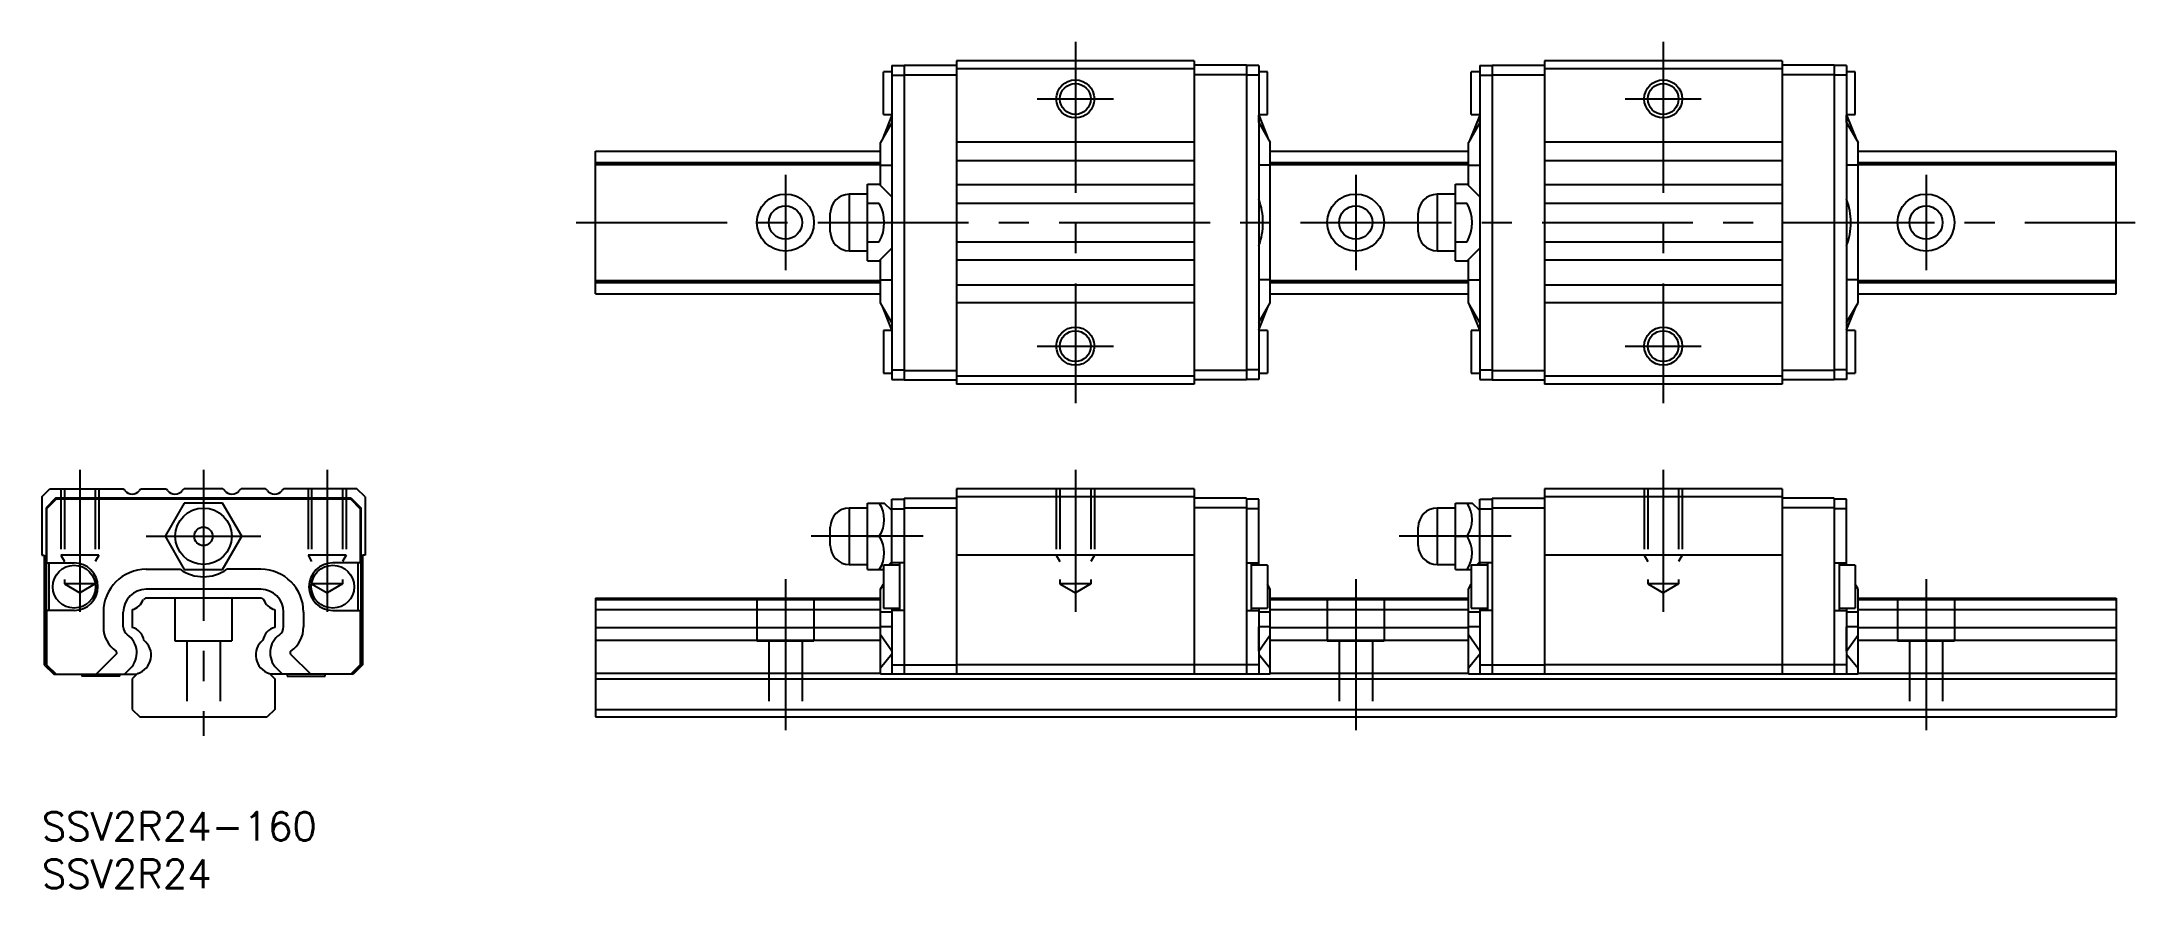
# Model space of a CAD drawing. Extents: x 0 to 220, y -8 to 81.
import ezdxf

# ---------------------------------------------------------------- set-up
doc = ezdxf.new("R2010")
doc.units = 0
doc.header["$LTSCALE"] = 0.5
doc.linetypes.add('CENTER', pattern=[50.8, 31.75, -6.35, 6.35, -6.35])
doc.linetypes.add('DASHED', pattern=[19.05, 12.7, -6.35])
for name, color, linetype in [('MSM_CENTER', 1, 'CENTER'), ('MSM_CONTINUOUS', 7, 'CONTINUOUS'), ('MSM_DASHED', 4, 'DASHED'), ('MSM_NARROW', 5, 'CONTINUOUS'), ('MSM_PART_NUMBER', 7, 'CONTINUOUS')]:
    doc.layers.add(name, color=color, linetype=linetype)
doc.styles.get("Standard").update_dxf_attribs({"font": 'txt.shx', "height": 3, "bigfont": 'bigfont.shx'})

# ---------------------------------------------------------------- blocks, each defined once
blk = doc.blocks.new('*U10')
at = {"layer": 'MSM_PART_NUMBER'}
blk.add_text('SSV2R24-160', height=3, dxfattribs=at).set_placement((0, -3))
blk = doc.blocks.new('*U11')
at = {"layer": 'MSM_PART_NUMBER'}
blk.add_text('SSV2R24', height=3, dxfattribs=at).set_placement((0, -8))

msp = doc.modelspace()

# ---------------------------------------------------------------- linework, layer by layer
at = {"layer": 'MSM_CENTER'}
for p, q in [((108.73, 81), (108.73, 43)), ((170.58, 81), (170.58, 43)), ((104.73, 75), (112.73, 75)), ((166.58, 75), (174.58, 75)), ((78.23, 67), (78.23, 57)), ((138.23, 67), (138.23, 57)), ((198.23, 67), (198.23, 57)), ((56.23, 62), (220.23, 62)), ((104.73, 49), (112.73, 49)), ((166.58, 49), (174.58, 49)), ((4, 36), (4, 21.06)), ((17, 36), (17, 8)), ((30, 36), (30, 21.06)), ((108.73, 36), (108.73, 21.06)), ((170.58, 36), (170.58, 21.06)), ((10.96, 29), (23.04, 29)), ((92.73, 29), (80.95, 29)), ((154.58, 29), (142.8, 29)), ((78.23, 24.5), (78.23, 8)), ((138.23, 24.5), (138.23, 8)), ((198.23, 24.5), (198.23, 8))]:
    msp.add_line(p, q, dxfattribs=at)
at = {"layer": 'MSM_CONTINUOUS'}
for p, q in [((89.43, 77.85), (88.53, 77.85)), ((88.53, 73.35), (88.53, 77.85)), ((89.43, 78.5), (89.43, 45.5)), ((89.43, 78.5), (90.73, 78.5)), ((89.43, 77.5), (90.73, 77.5)), ((90.73, 78.55), (90.73, 45.45)), ((90.73, 78.55), (96.23, 78.55)), ((90.73, 77.55), (96.23, 77.55)), ((96.23, 79), (96.23, 45)), ((121.23, 79), (96.23, 79)), ((121.23, 78.15), (96.23, 78.15)), ((121.23, 79), (121.23, 45)), ((126.73, 78.55), (121.23, 78.55)), ((126.73, 77.55), (121.23, 77.55)), ((126.73, 78.55), (126.73, 45.45)), ((128.03, 78.5), (126.73, 78.5)), ((128.03, 77.5), (126.73, 77.5)), ((128.03, 78.5), (128.03, 45.5)), ((128.93, 77.85), (128.03, 77.85)), ((128.93, 73.35), (128.93, 77.85)), ((150.38, 73.35), (150.38, 77.85)), ((151.28, 77.85), (150.38, 77.85)), ((151.28, 78.5), (152.58, 78.5)), ((151.28, 78.5), (151.28, 45.5)), ((151.28, 77.5), (152.58, 77.5)), ((152.58, 78.55), (158.08, 78.55)), ((152.58, 78.55), (152.58, 45.45)), ((152.58, 77.55), (158.08, 77.55)), ((183.08, 79), (158.08, 79)), ((158.08, 79), (158.08, 45)), ((183.08, 78.15), (158.08, 78.15)), ((183.08, 79), (183.08, 45)), ((188.58, 78.55), (183.08, 78.55)), ((188.58, 77.55), (183.08, 77.55)), ((188.58, 78.55), (188.58, 45.45)), ((189.88, 78.5), (188.58, 78.5)), ((189.88, 77.5), (188.58, 77.5)), ((189.88, 78.5), (189.88, 45.5)), ((190.78, 77.85), (189.88, 77.85)), ((190.78, 73.35), (190.78, 77.85)), ((89.43, 73.29), (88.39, 70.71)), ((88.53, 73.35), (89.43, 73.35)), ((89.43, 73.29), (89.43, 73.29)), ((128.03, 73.35), (128.93, 73.35)), ((128.03, 73.29), (129.07, 70.71)), ((128.03, 72.53), (128.03, 73.29)), ((128.03, 73.29), (128.03, 73.29)), ((151.28, 73.29), (150.24, 70.71)), ((150.38, 73.35), (151.28, 73.35)), ((151.28, 73.29), (151.28, 73.29)), ((151.28, 72.53), (151.28, 73.29)), ((189.88, 73.35), (190.78, 73.35)), ((189.88, 73.29), (189.88, 73.29)), ((189.88, 72.53), (189.88, 73.29)), ((189.88, 73.29), (190.92, 70.71)), ((89.43, 72.53), (88.23, 70.43)), ((89.43, 72.53), (89.43, 72.53)), ((128.03, 72.53), (129.23, 70.43)), ((128.03, 72.53), (128.03, 72.53)), ((151.28, 72.53), (150.08, 70.43)), ((151.28, 72.53), (151.28, 72.53)), ((189.88, 72.53), (189.88, 72.53)), ((189.88, 72.53), (191.08, 70.43)), ((58.23, 69.5), (88.23, 69.5)), ((58.23, 54.5), (58.23, 69.5)), ((58.23, 68.32), (88.23, 68.32)), ((88.23, 65.9), (88.23, 70.43)), ((121.23, 70.46), (96.23, 70.46)), ((96.23, 68.54), (121.23, 68.54)), ((129.23, 53.57), (129.23, 70.43)), ((129.23, 69.5), (150.08, 69.5)), ((129.23, 68.32), (150.08, 68.32)), ((150.08, 65.9), (150.08, 70.43)), ((183.08, 70.46), (158.08, 70.46)), ((158.08, 68.54), (183.08, 68.54)), ((191.08, 53.57), (191.08, 70.43)), ((191.08, 69.5), (218.23, 69.5)), ((191.08, 68.32), (218.23, 68.32)), ((218.23, 54.5), (218.23, 69.5)), ((58.23, 68.1), (88.23, 68.1)), ((88.23, 68.03), (89.43, 68.03)), ((129.23, 68.03), (128.03, 68.03)), ((129.23, 68.1), (150.08, 68.1)), ((150.08, 68.03), (151.28, 68.03)), ((191.08, 68.03), (189.88, 68.03)), ((191.08, 68.1), (218.23, 68.1)), ((84.95, 64.97), (84.95, 59.03)), ((86.88, 64.97), (84.95, 64.97)), ((86.88, 57.96), (86.88, 66.04)), ((86.88, 66.04), (88.09, 66.04)), ((86.88, 64.02), (88.09, 64.02)), ((89.43, 64.7), (88.09, 66.04)), ((121.23, 65.96), (96.23, 65.96)), ((96.23, 64.04), (121.23, 64.04)), ((128.03, 64.45), (128.03, 64.45)), ((148.73, 64.97), (146.8, 64.97)), ((146.8, 64.97), (146.8, 59.03)), ((148.73, 66.04), (149.94, 66.04)), ((148.73, 57.96), (148.73, 66.04)), ((148.73, 64.02), (149.94, 64.02)), ((151.28, 64.7), (149.94, 66.04)), ((183.08, 65.96), (158.08, 65.96)), ((158.08, 64.04), (183.08, 64.04)), ((189.88, 64.45), (189.88, 64.45)), ((82.95, 61.03), (82.95, 62.97)), ((144.8, 61.03), (144.8, 62.97)), ((86.88, 59.98), (88.09, 59.98)), ((96.23, 59.96), (121.23, 59.96)), ((128.03, 59.55), (128.03, 59.55)), ((148.73, 59.98), (149.94, 59.98)), ((158.08, 59.96), (183.08, 59.96)), ((189.88, 59.55), (189.88, 59.55)), ((84.95, 59.03), (86.88, 59.03)), ((86.88, 57.96), (88.09, 57.96)), ((88.09, 57.96), (89.43, 59.3)), ((88.23, 53.57), (88.23, 58.1)), ((121.23, 58.04), (96.23, 58.04)), ((146.8, 59.03), (148.73, 59.03)), ((148.73, 57.96), (149.94, 57.96)), ((149.94, 57.96), (151.28, 59.3)), ((150.08, 53.57), (150.08, 58.1)), ((183.08, 58.04), (158.08, 58.04)), ((58.23, 55.9), (88.23, 55.9)), ((58.23, 55.68), (88.23, 55.68)), ((88.23, 55.97), (89.43, 55.97)), ((96.23, 55.46), (121.23, 55.46)), ((129.23, 55.97), (128.03, 55.97)), ((129.23, 55.9), (150.08, 55.9)), ((129.23, 55.68), (150.08, 55.68)), ((150.08, 55.97), (151.28, 55.97)), ((158.08, 55.46), (183.08, 55.46)), ((191.08, 55.97), (189.88, 55.97)), ((191.08, 55.9), (218.23, 55.9)), ((191.08, 55.68), (218.23, 55.68)), ((58.23, 54.5), (88.23, 54.5)), ((89.43, 51.47), (88.23, 53.57)), ((89.43, 50.71), (88.39, 53.29)), ((121.23, 53.54), (96.23, 53.54)), ((128.03, 51.47), (129.23, 53.57)), ((128.03, 50.71), (129.07, 53.29)), ((129.23, 54.5), (150.08, 54.5)), ((151.28, 51.47), (150.08, 53.57)), ((151.28, 50.71), (150.24, 53.29)), ((183.08, 53.54), (158.08, 53.54)), ((189.88, 51.47), (191.08, 53.57)), ((189.88, 50.71), (190.92, 53.29)), ((191.08, 54.5), (218.23, 54.5)), ((89.43, 51.47), (89.43, 51.47)), ((89.43, 50.71), (89.43, 50.71)), ((128.03, 51.47), (128.03, 50.71)), ((128.03, 51.47), (128.03, 51.47)), ((128.03, 50.71), (128.03, 50.71)), ((151.28, 51.47), (151.28, 51.47)), ((151.28, 51.47), (151.28, 50.71)), ((151.28, 50.71), (151.28, 50.71)), ((189.88, 51.47), (189.88, 51.47)), ((189.88, 51.47), (189.88, 50.71)), ((189.88, 50.71), (189.88, 50.71)), ((88.53, 50.65), (88.53, 46.15)), ((89.43, 50.65), (88.53, 50.65)), ((128.93, 50.65), (128.03, 50.65)), ((128.93, 50.65), (128.93, 46.15)), ((151.28, 50.65), (150.38, 50.65)), ((150.38, 50.65), (150.38, 46.15)), ((190.78, 50.65), (189.88, 50.65)), ((190.78, 50.65), (190.78, 46.15)), ((89.43, 46.5), (90.73, 46.5)), ((90.73, 46.45), (96.23, 46.45)), ((126.73, 46.45), (121.23, 46.45)), ((128.03, 46.5), (126.73, 46.5)), ((151.28, 46.5), (152.58, 46.5)), ((152.58, 46.45), (158.08, 46.45)), ((188.58, 46.45), (183.08, 46.45)), ((189.88, 46.5), (188.58, 46.5)), ((88.53, 46.15), (89.43, 46.15)), ((89.43, 45.5), (90.73, 45.5)), ((90.73, 45.45), (96.23, 45.45)), ((121.23, 45.85), (96.23, 45.85)), ((121.23, 45), (96.23, 45)), ((126.73, 45.45), (121.23, 45.45)), ((128.03, 45.5), (126.73, 45.5)), ((128.03, 46.15), (128.93, 46.15)), ((150.38, 46.15), (151.28, 46.15)), ((151.28, 45.5), (152.58, 45.5)), ((152.58, 45.45), (158.08, 45.45)), ((183.08, 45.85), (158.08, 45.85)), ((183.08, 45), (158.08, 45)), ((188.58, 45.45), (183.08, 45.45)), ((189.88, 45.5), (188.58, 45.5)), ((189.88, 46.15), (190.78, 46.15)), ((0, 33.15), (0.85, 34)), ((0, 33.15), (0, 27)), ((0.85, 34), (8.54, 34)), ((10.46, 34), (13.04, 34)), ((19.04, 34), (14.96, 34)), ((23.54, 34), (20.96, 34)), ((33.15, 34), (25.46, 34)), ((34, 33.15), (33.15, 34)), ((34, 33.15), (34, 27)), ((96.23, 34), (96.23, 14.5)), ((121.23, 34), (96.23, 34)), ((121.23, 33.15), (96.23, 33.15)), ((121.23, 34), (121.23, 14.5)), ((183.08, 34), (158.08, 34)), ((158.08, 34), (158.08, 14.5)), ((183.08, 33.15), (158.08, 33.15)), ((183.08, 34), (183.08, 14.5)), ((1.45, 33), (0.45, 32)), ((0.45, 32), (0.45, 15.5)), ((1.5, 32.9), (0.5, 31.9)), ((0.5, 31.9), (0.5, 26.2)), ((32.55, 33), (1.45, 33)), ((32.5, 32.9), (1.5, 32.9)), ((6.35, 33), (6.29, 32.9)), ((7.47, 32.9), (7.53, 33)), ((14.98, 32.5), (12.96, 29)), ((19.02, 32.5), (14.98, 32.5)), ((21.04, 29), (19.02, 32.5)), ((32.5, 32.9), (33.5, 31.9)), ((32.55, 33), (33.55, 32)), ((33.5, 31.9), (33.5, 26.2)), ((33.55, 32), (33.55, 15.5)), ((84.95, 31.97), (84.95, 26.03)), ((86.88, 31.97), (84.95, 31.97)), ((86.88, 32.5), (88.63, 32.5)), ((86.88, 25.5), (86.88, 32.5)), ((89.43, 31.7), (88.63, 32.5)), ((89.43, 32.9), (90.73, 32.9)), ((89.43, 25.95), (89.43, 32.9)), ((89.43, 31.9), (90.73, 31.9)), ((90.73, 33), (90.73, 14.5)), ((90.73, 33), (96.23, 33)), ((90.73, 32), (96.23, 32)), ((126.73, 33), (121.23, 33)), ((126.73, 32), (121.23, 32)), ((126.73, 33), (126.73, 14.5)), ((128.03, 32.9), (126.73, 32.9)), ((128.03, 31.9), (126.73, 31.9)), ((128.03, 25.95), (128.03, 32.9)), ((148.73, 31.97), (146.8, 31.97)), ((146.8, 31.97), (146.8, 26.03)), ((148.73, 25.5), (148.73, 32.5)), ((148.73, 32.5), (150.48, 32.5)), ((151.28, 31.7), (150.48, 32.5)), ((151.28, 25.95), (151.28, 32.9)), ((151.28, 32.9), (152.58, 32.9)), ((151.28, 31.9), (152.58, 31.9)), ((152.58, 33), (158.08, 33)), ((152.58, 33), (152.58, 14.5)), ((152.58, 32), (158.08, 32)), ((188.58, 33), (183.08, 33)), ((188.58, 32), (183.08, 32)), ((188.58, 33), (188.58, 14.5)), ((189.88, 32.9), (188.58, 32.9)), ((189.88, 31.9), (188.58, 31.9)), ((189.88, 25.95), (189.88, 32.9)), ((12.96, 29), (14.98, 25.5)), ((19.02, 25.5), (21.04, 29)), ((82.95, 28.03), (82.95, 29.97)), ((86.88, 29), (88.09, 29)), ((144.8, 28.03), (144.8, 29.97)), ((148.73, 29), (149.94, 29)), ((0, 27), (0.25, 27)), ((0.25, 27), (0.25, 15.5)), ((33.75, 27), (33.75, 15.5)), ((34, 27), (33.75, 27)), ((121.23, 27), (96.23, 27)), ((183.08, 27), (158.08, 27)), ((0.5, 26.2), (3.4, 26.2)), ((0.75, 26.2), (0.75, 21.2)), ((10.97, 25.53), (14.55, 25.53)), ((14.98, 25.5), (19.02, 25.5)), ((17, 24.75), (17, 24.75)), ((23.03, 25.53), (19.45, 25.53)), ((33.5, 26.2), (30.6, 26.2)), ((33.25, 26.2), (33.25, 21.2)), ((84.95, 26.03), (86.88, 26.03)), ((86.88, 25.5), (88.53, 25.5)), ((88.53, 25.95), (88.53, 21.45)), ((90.23, 25.95), (88.53, 25.95)), ((89.08, 25.95), (89.43, 26.3)), ((90.73, 26.2), (89.43, 26.2)), ((90.23, 26.2), (90.23, 21.2)), ((126.73, 26.2), (128.03, 26.2)), ((127.23, 26.2), (127.23, 21.2)), ((128.93, 25.95), (127.23, 25.95)), ((128.93, 25.95), (128.93, 21.45)), ((146.8, 26.03), (148.73, 26.03)), ((148.73, 25.5), (150.38, 25.5)), ((152.08, 25.95), (150.38, 25.95)), ((150.38, 25.95), (150.38, 21.45)), ((150.93, 25.95), (151.28, 26.3)), ((152.58, 26.2), (151.28, 26.2)), ((152.08, 26.2), (152.08, 21.2)), ((188.58, 26.2), (189.88, 26.2)), ((189.08, 26.2), (189.08, 21.2)), ((190.78, 25.95), (189.08, 25.95)), ((190.78, 25.95), (190.78, 21.45)), ((10.9, 22.5), (10.68, 22.37)), ((23.1, 22.5), (10.9, 22.5)), ((23.03, 23.43), (10.97, 23.43)), ((23.1, 22.5), (23.32, 22.37)), ((58.23, 22.5), (88.23, 22.5)), ((58.23, 22.5), (58.23, 10)), ((58.23, 22.37), (88.23, 22.37)), ((88.23, 23.43), (88.53, 23.96)), ((88.23, 14.5), (88.23, 23.43)), ((129.23, 23.43), (128.93, 23.96)), ((129.23, 14.5), (129.23, 23.43)), ((129.23, 22.5), (150.08, 22.5)), ((129.23, 22.37), (150.08, 22.37)), ((150.08, 23.43), (150.38, 23.96)), ((150.08, 14.5), (150.08, 23.43)), ((191.08, 23.43), (190.78, 23.96)), ((191.08, 14.5), (191.08, 23.43)), ((191.08, 22.5), (218.23, 22.5)), ((191.08, 22.37), (218.23, 22.37)), ((218.23, 22.5), (218.23, 10)), ((0.5, 21.2), (0.5, 15.5)), ((3.4, 21.2), (0.5, 21.2)), ((6.47, 21.03), (6.47, 19.47)), ((8.57, 19.47), (8.57, 21.03)), ((9.5, 21.29), (9.5, 19.42)), ((24.5, 21.29), (24.5, 19.42)), ((25.43, 19.47), (25.43, 21.03)), ((27.53, 21.03), (27.53, 19.47)), ((30.6, 21.2), (33.5, 21.2)), ((33.5, 21.2), (33.5, 15.5)), ((58.23, 21.29), (88.23, 21.29)), ((89.43, 21.03), (88.23, 21.03)), ((88.53, 21.45), (90.23, 21.45)), ((89.43, 21.45), (89.43, 21.24)), ((89.43, 21.45), (89.43, 14.5)), ((89.43, 21.24), (89.43, 21.03)), ((90.73, 21.2), (89.43, 21.2)), ((89.43, 21.03), (89.43, 19.47)), ((126.73, 21.2), (128.03, 21.2)), ((127.23, 21.45), (128.93, 21.45)), ((128.03, 21.45), (128.03, 21.24)), ((128.03, 21.45), (128.03, 14.5)), ((128.03, 21.24), (128.03, 21.03)), ((128.03, 21.03), (128.03, 19.47)), ((129.23, 21.03), (128.03, 21.03)), ((129.23, 21.29), (150.08, 21.29)), ((151.28, 21.03), (150.08, 21.03)), ((150.38, 21.45), (152.08, 21.45)), ((151.28, 21.45), (151.28, 14.5)), ((151.28, 21.45), (151.28, 21.24)), ((151.28, 21.24), (151.28, 21.03)), ((152.58, 21.2), (151.28, 21.2)), ((151.28, 21.03), (151.28, 19.47)), ((188.58, 21.2), (189.88, 21.2)), ((189.08, 21.45), (190.78, 21.45)), ((189.88, 21.45), (189.88, 14.5)), ((189.88, 21.45), (189.88, 21.24)), ((189.88, 21.24), (189.88, 21.03)), ((191.08, 21.03), (189.88, 21.03)), ((189.88, 21.03), (189.88, 19.47)), ((191.08, 21.29), (218.23, 21.29)), ((0.5, 18.75), (0.45, 18.75)), ((58.23, 19.42), (88.23, 19.42)), ((58.23, 18.07), (88.23, 18.07)), ((89.43, 19.47), (88.23, 19.47)), ((89.43, 16.92), (88.23, 18.65)), ((129.23, 19.47), (128.03, 19.47)), ((128.03, 16.92), (129.23, 18.65)), ((129.23, 19.42), (150.08, 19.42)), ((129.23, 18.07), (150.08, 18.07)), ((151.28, 19.47), (150.08, 19.47)), ((151.28, 16.92), (150.08, 18.65)), ((191.08, 19.47), (189.88, 19.47)), ((189.88, 16.92), (191.08, 18.65)), ((191.08, 19.42), (218.23, 19.42)), ((191.08, 18.07), (218.23, 18.07)), ((0.25, 15.5), (1.25, 14.5)), ((0.45, 15.5), (1.45, 14.5)), ((0.5, 15.5), (1.5, 14.5)), ((7.83, 16.62), (5.71, 14.5)), ((26.17, 16.62), (28.29, 14.5)), ((33.5, 15.5), (32.5, 14.5)), ((33.55, 15.5), (32.55, 14.5)), ((33.75, 15.5), (32.75, 14.5)), ((89.43, 16.62), (88.23, 15.13)), ((89.43, 16.92), (89.43, 16.92)), ((89.43, 16.62), (89.43, 16.62)), ((89.43, 16.62), (89.43, 14.5)), ((89.43, 15.5), (96.23, 15.5)), ((121.23, 15.5), (96.23, 15.5)), ((128.03, 15.5), (121.23, 15.5)), ((128.03, 16.92), (128.03, 16.92)), ((128.03, 16.62), (128.03, 16.62)), ((128.03, 16.62), (129.23, 15.13)), ((128.03, 16.62), (128.03, 14.5)), ((151.28, 16.62), (150.08, 15.13)), ((151.28, 16.92), (151.28, 16.92)), ((151.28, 16.62), (151.28, 14.5)), ((151.28, 16.62), (151.28, 16.62)), ((151.28, 15.5), (158.08, 15.5)), ((183.08, 15.5), (158.08, 15.5)), ((189.88, 15.5), (183.08, 15.5)), ((189.88, 16.92), (189.88, 16.92)), ((189.88, 16.62), (189.88, 14.5)), ((189.88, 16.62), (191.08, 15.13)), ((189.88, 16.62), (189.88, 16.62)), ((1.25, 14.5), (10, 14.5)), ((4.2, 14.5), (4.2, 14.3)), ((8.2, 14.3), (4.2, 14.3)), ((8.2, 14.3), (8.2, 14.5)), ((8.68, 14.5), (9.32, 15.13)), ((10.09, 14.59), (9.5, 14)), ((9.5, 14), (9.5, 10.8)), ((23.91, 14.59), (24.5, 14)), ((32.75, 14.5), (24, 14.5)), ((24.5, 14), (24.5, 10.8)), ((25.32, 14.5), (24.68, 15.13)), ((25.8, 14.5), (25.8, 14.3)), ((25.8, 14.3), (29.8, 14.3)), ((29.8, 14.3), (29.8, 14.5)), ((58.23, 14.59), (88.23, 14.59)), ((58.23, 14), (218.23, 14)), ((129.23, 14.5), (88.23, 14.5)), ((129.23, 14.59), (150.08, 14.59)), ((191.08, 14.5), (150.08, 14.5)), ((191.08, 14.59), (218.23, 14.59)), ((9.5, 10.8), (10.3, 10)), ((10.3, 10), (23.7, 10)), ((24.5, 10.8), (23.7, 10)), ((58.23, 10.8), (218.23, 10.8)), ((58.23, 10), (218.23, 10))]:
    msp.add_line(p, q, dxfattribs=at)
for centre, radius in [((108.73, 75), 1.62), ((170.58, 75), 1.62), ((78.23, 62), 3), ((138.23, 62), 3), ((198.23, 62), 3), ((78.23, 62), 1.75), ((138.23, 62), 1.75), ((198.23, 62), 1.75), ((108.73, 49), 1.62), ((170.58, 49), 1.62), ((17, 29), 2.97), ((17, 29), 0.97), ((3.4, 23.7), 2.25), ((30.6, 23.7), 2.25)]:
    msp.add_circle(centre, radius, dxfattribs=at)
for centre, radius, start, end in [((84.95, 62.97), 2, 90, 180), ((84.59, 62), 4.04, 330.0046, 29.9954), ((121.84, 62.06), 6.63, 359.4557, 21.129), ((146.8, 62.97), 2, 90, 180), ((146.44, 62), 4.04, 330.0046, 29.9954), ((183.69, 62.06), 6.63, 359.4557, 21.129), ((121.84, 61.94), 6.63, 338.871, 0.5443), ((183.69, 61.94), 6.63, 338.871, 0.5443), ((84.95, 61.03), 2, 180, 270), ((146.8, 61.03), 2, 180, 270), ((7.58, 32.85), 1.5, 39.7918, 50.0555), ((9.5, 34.45), 1, 219.7918, 320.2082), ((11.42, 32.85), 1.5, 129.9445, 140.2082), ((12.08, 32.85), 1.5, 39.7918, 50.0555), ((14, 34.45), 1, 219.7918, 320.2082), ((15.92, 32.85), 1.5, 129.9445, 140.2082), ((18.08, 32.85), 1.5, 39.7918, 50.0555), ((20, 34.45), 1, 219.7918, 320.2082), ((21.92, 32.85), 1.5, 129.9445, 140.2082), ((22.58, 32.85), 1.5, 39.7918, 50.0555), ((24.5, 34.45), 1, 219.7918, 320.2082), ((26.42, 32.85), 1.5, 129.9445, 140.2082), ((84.95, 29.97), 2, 90, 180), ((85.53, 30.75), 3.1, 325.6466, 34.3534), ((146.8, 29.97), 2, 90, 180), ((147.38, 30.75), 3.1, 325.6466, 34.3534), ((85.53, 27.25), 3.1, 325.6466, 34.3534), ((147.38, 27.25), 3.1, 325.6466, 34.3534), ((84.95, 28.03), 2, 180, 270), ((146.8, 28.03), 2, 180, 270), ((3.4, 23.7), 2.5, 270, 90), ((10.97, 21.03), 4.5, 90.0008, 179.9992), ((17, 29), 4.25, 234.733, 305.267), ((23.03, 21.03), 4.5, 0.0008, 89.9992), ((30.6, 23.7), 2.5, 90, 270), ((10.97, 21.03), 2.4, 90, 180), ((9.07, 22.93), 1.7, 284.651, 340.7738), ((23.03, 21.03), 2.4, 0, 90), ((24.93, 22.93), 1.7, 199.2262, 255.349), ((9.57, 19.47), 3.1, 180.0008, 235.256), ((9.57, 19.47), 1, 180, 235.2568), ((7.69, 16.76), 2.3, 315, 55.2568), ((9.07, 17.77), 1.7, 9.988, 75.349), ((9.5, 16.5), 2, 287.1144, 51.5284), ((24.5, 16.5), 2, 128.4716, 252.8856), ((24.93, 17.77), 1.7, 104.651, 170.012), ((26.31, 16.76), 2.3, 124.7432, 225), ((24.43, 19.47), 1, 304.7432, 0), ((24.43, 19.47), 3.1, 304.744, 359.9992), ((226.47, 18.2), 137.04, 179.4675, 180.5325), ((-9.01, 18.2), 137.04, 359.4675, 0.5325), ((288.32, 18.2), 137.04, 179.4675, 180.5325), ((52.84, 18.2), 137.04, 359.4675, 0.5325), ((7.69, 16.76), 0.2, 314.9999, 55.2571), ((26.31, 16.76), 0.2, 124.7429, 225.0001)]:
    msp.add_arc(centre, radius, start, end, dxfattribs=at)
at = {"layer": 'MSM_DASHED'}
for p, q in [((2, 34), (2, 27)), ((2.38, 34), (2.38, 24)), ((5.62, 34), (5.62, 24)), ((6, 34), (6, 27)), ((28, 34), (28, 27)), ((28.38, 34), (28.38, 24)), ((31.62, 34), (31.62, 24)), ((32, 34), (32, 27)), ((106.73, 34), (106.73, 27)), ((107.11, 34), (107.11, 24)), ((110.35, 34), (110.35, 24)), ((110.73, 34), (110.73, 27)), ((168.58, 34), (168.58, 27)), ((168.96, 34), (168.96, 24)), ((172.2, 34), (172.2, 24)), ((172.58, 34), (172.58, 27)), ((6, 27), (2, 27)), ((2, 27), (2.38, 26.34)), ((6, 27), (5.62, 26.34)), ((32, 27), (28, 27)), ((28, 27), (28.38, 26.34)), ((32, 27), (31.62, 26.34)), ((110.73, 27), (106.73, 27)), ((106.73, 27), (107.11, 26.34)), ((110.73, 27), (110.35, 26.34)), ((172.58, 27), (168.58, 27)), ((168.58, 27), (168.96, 26.34)), ((172.58, 27), (172.2, 26.34)), ((5.62, 24), (2.38, 24)), ((2.38, 24), (4, 23.06)), ((5.62, 24), (4, 23.06)), ((14, 22.5), (14, 18)), ((20, 22.5), (20, 18)), ((31.62, 24), (28.38, 24)), ((28.38, 24), (30, 23.06)), ((31.62, 24), (30, 23.06)), ((75.23, 22.5), (75.23, 18)), ((81.23, 22.5), (81.23, 18)), ((110.35, 24), (107.11, 24)), ((107.11, 24), (108.73, 23.06)), ((110.35, 24), (108.73, 23.06)), ((135.23, 22.5), (135.23, 18)), ((141.23, 22.5), (141.23, 18)), ((172.2, 24), (168.96, 24)), ((168.96, 24), (170.58, 23.06)), ((172.2, 24), (170.58, 23.06)), ((195.23, 22.5), (195.23, 18)), ((201.23, 22.5), (201.23, 18)), ((14, 18), (20, 18)), ((15.25, 18), (15.25, 10)), ((18.75, 18), (18.75, 10)), ((75.23, 18), (81.23, 18)), ((76.48, 18), (76.48, 10)), ((79.98, 18), (79.98, 10)), ((135.23, 18), (141.23, 18)), ((136.48, 18), (136.48, 10)), ((139.98, 18), (139.98, 10)), ((195.23, 18), (201.23, 18)), ((196.48, 18), (196.48, 10)), ((199.98, 18), (199.98, 10))]:
    msp.add_line(p, q, dxfattribs=at)
at = {"layer": 'MSM_NARROW'}
for centre in [(108.73, 75), (170.58, 75), (108.73, 49), (170.58, 49)]:
    msp.add_circle(centre, 2, dxfattribs=at)

# ---------------------------------------------------------------- block references
at = {"layer": 'MSM_CONTINUOUS'}
for name in ['*U10', '*U11']:
    msp.add_blockref(name, (0, 0), dxfattribs=at)

doc.saveas('drawing.dxf')
